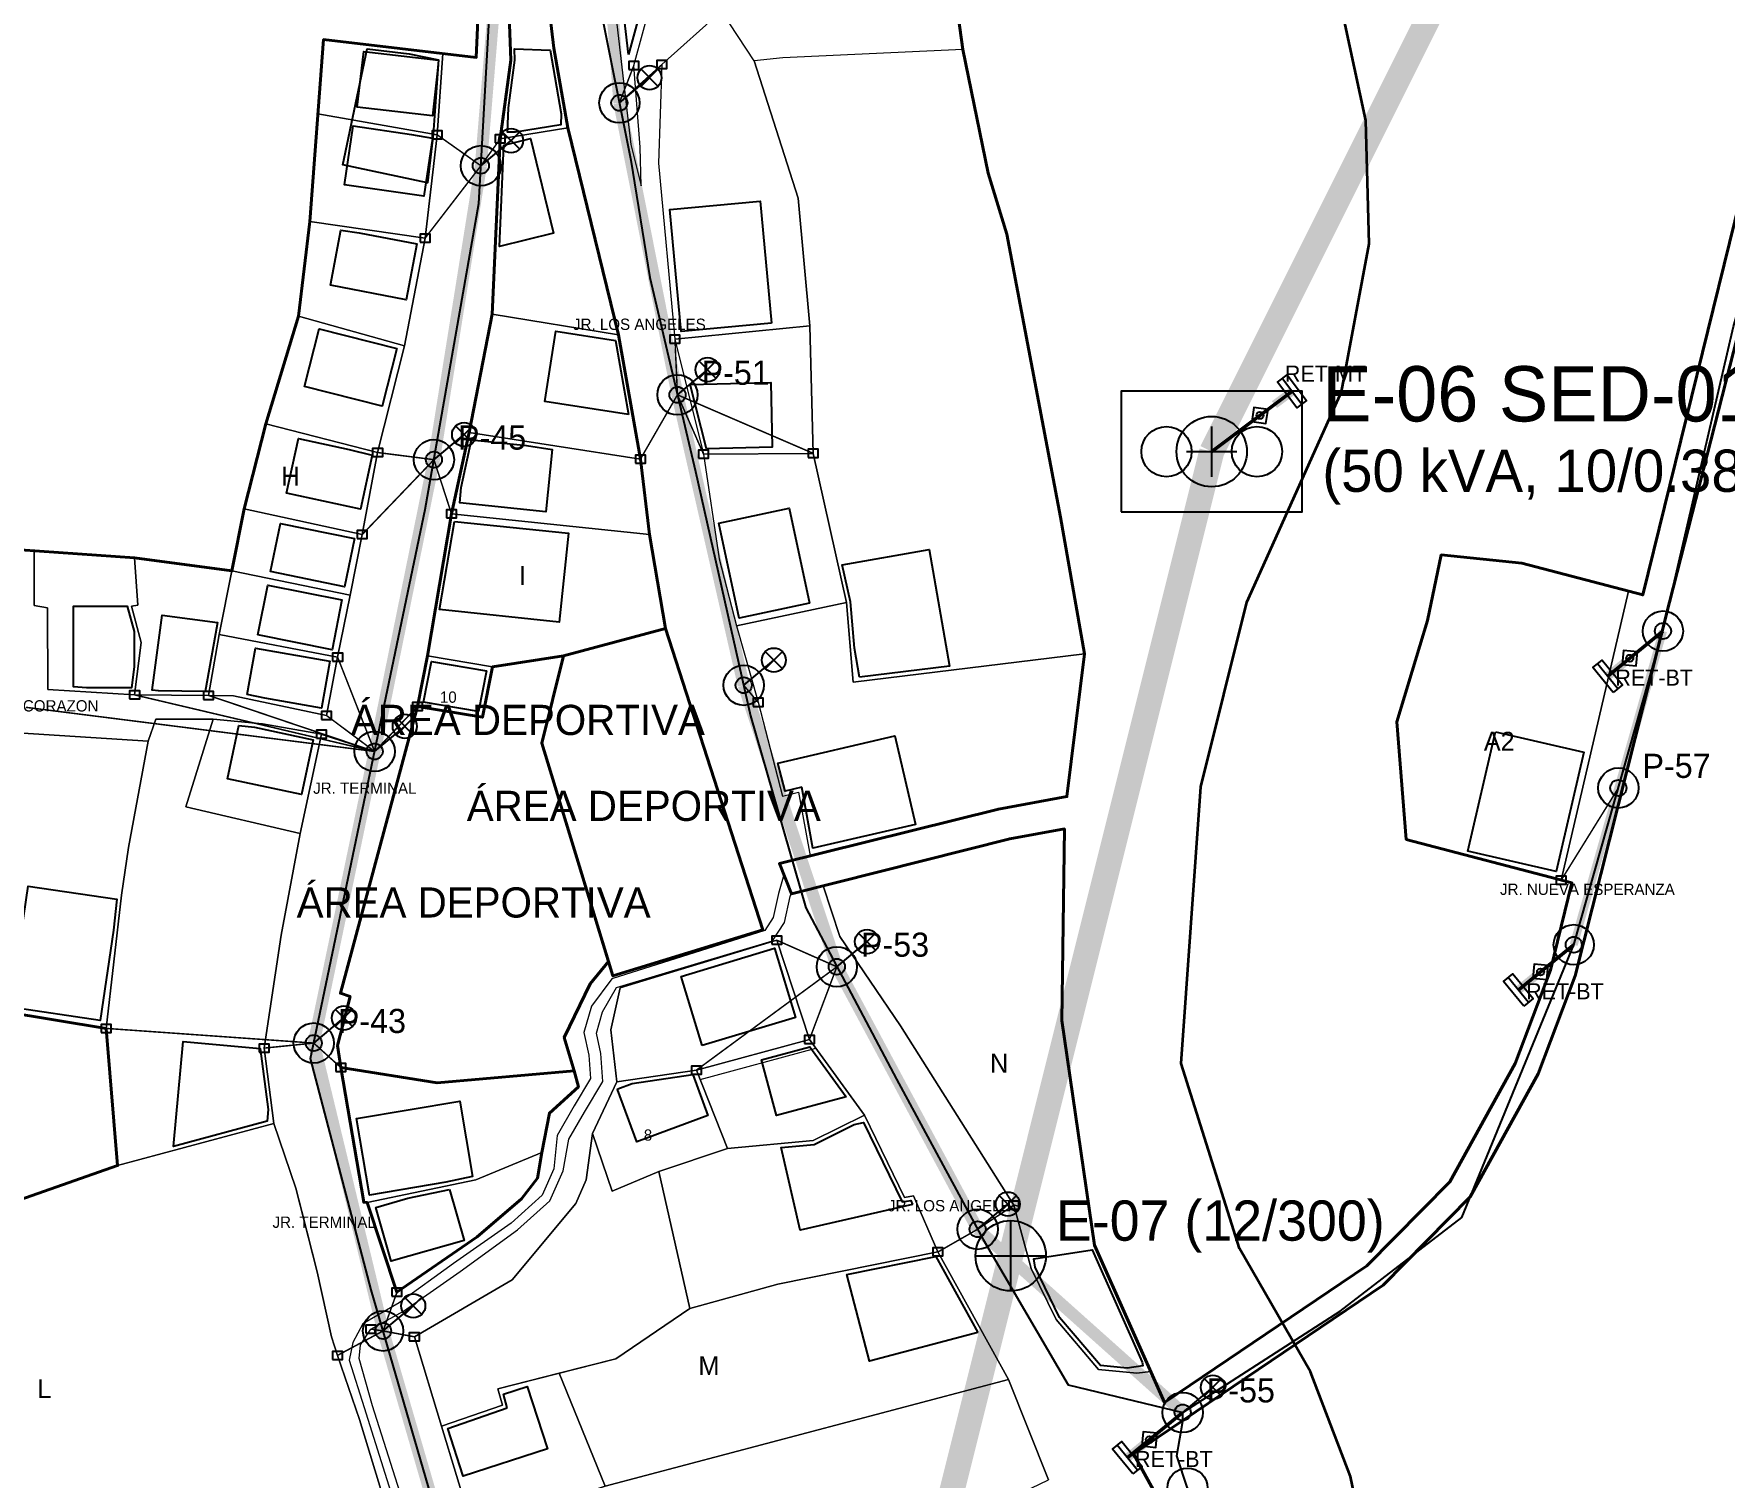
# Model space of a CAD drawing. Header units: metres. Extents: x 425183 to 427629, y 8434421 to 8436790.
# Drawn here: x 425372.8 to 425541.1, y 8436147.9 to 8436291.6 of the extents above; entities that cross this region are included whole.
import ezdxf
from ezdxf.enums import TextEntityAlignment as Align

# ---------------------------------------------------------------- set-up
doc = ezdxf.new("R2010")
doc.units = ezdxf.units.M
for name, color, linetype in [('01_RED_MT_10KV_CONDUCTOR', 1, 'Continuous'), ('02_POSTES_MT_10KV', 1, 'Continuous'), ('03_SUBESTACIONES_SED', 2, 'Continuous'), ('04_RETENIDAS_MT_BT', 6, 'Continuous'), ('05_RED_BT_TRONCAL_CAAI', 3, 'Continuous'), ('06_RED_BT_DERIVACION_CAAI', 4, 'Continuous'), ('07_POSTES_BT_CAC', 5, 'Continuous'), ('08_ALUMBRADO_PUBLICO_LED', 30, 'Continuous'), ('08_TOPONIMIA_ROTULOS', 7, 'Continuous'), ('11_ACOMETIDAS_DOMICILIARIAS', 4, 'Continuous'), ('12_CAJAS_PORTAMEDIDOR_LT', 2, 'Continuous')]:
    doc.layers.add(name, color=color, linetype=linetype)
for name, color, linetype, lineweight in [('01_RIOS_Y_CUENCAS', 140, 'Continuous', 35), ('02_CALLES_Y_VIAS', 7, 'Continuous', 25), ('03_MANZANAS_ROTULOS', 6, 'Continuous', 35), ('04_LOTES_PREDIALES', 7, 'Continuous', 15), ('06_HUELLAS_CASAS_COMPLEMENTO', 4, 'Continuous', 25), ('07_EQUIPAMIENTOS', 3, 'Continuous', 40)]:
    doc.layers.add(name, color=color, linetype=linetype, lineweight=lineweight)

msp = doc.modelspace()

# ---------------------------------------------------------------- linework, layer by layer
at = {"layer": '01_RED_MT_10KV_CONDUCTOR', "color": 1, "const_width": 2.5}
for points in [[(425530, 8436330), (425490, 8436250)], [(425490, 8436250), (425470, 8436170)], [(425470, 8436170), (425450, 8436090)]]:
    msp.add_lwpolyline(points, dxfattribs=at)
at = {"layer": '01_RIOS_Y_CUENCAS'}
msp.add_lwpolyline([(425511.75, 8436044.49), (425514.05, 8436060.28), (425515.47, 8436076.3), (425513.75, 8436092.78), (425511.29, 8436110.41), (425509.64, 8436122.9), (425507.81, 8436128.73), (425503.82, 8436148.04), (425499.83, 8436158.47), (425492.78, 8436170.73), (425486.96, 8436189.13), (425488.91, 8436216.64), (425493.51, 8436235.04), (425502.9, 8436255.96), (425505.66, 8436270.68), (425505.35, 8436282.94), (425500.45, 8436305.63)], dxfattribs=at)
at = {"layer": '02_CALLES_Y_VIAS'}
for points in [[(425399.73, 8435630.05), (425401.33, 8435656.51), (425402.72, 8435692.72), (425402.98, 8435729.48), (425414.81, 8435774.44), (425417.41, 8435778.16), (425412.3, 8435800.24), (425410.55, 8435823.35), (425409.37, 8435843.21), (425414.32, 8435877.57), (425418.49, 8435919.54), (425424.89, 8435966.9), (425429.46, 8436001.07), (425432.73, 8436031.34), (425433.95, 8436063.65), (425434.45, 8436081.85), (425418.07, 8436126.36), (425406.36, 8436166.61), (425400.32, 8436189.61), (425411.74, 8436244.23), (425417.07, 8436274.69), (425418.67, 8436303.1)], [(425429.16, 8436294.22), (425432.19, 8436279.01), (425434.09, 8436267.32), (425438.63, 8436248.02), (425444.12, 8436223.72), (425449.6, 8436204.61), (425458.62, 8436187.56), (425467.26, 8436171.62), (425475.71, 8436157.16), (425487.11, 8436154.41), (425502.78, 8436164.48), (425514.89, 8436173.8), (425526.02, 8436200.94), (425534.9, 8436232.15), (425541.91, 8436262.44), (425552.27, 8436298.67)], [(425496.86, 8436028.07), (425499.78, 8436048.31), (425501.62, 8436056.59), (425505.29, 8436072.22), (425505.29, 8436081.42), (425504.99, 8436091.84), (425499.62, 8436111.31), (425498.55, 8436117.9), (425494.87, 8436130.78), (425493.03, 8436136.91), (425490.58, 8436143.2), (425487.59, 8436146.88), (425486.52, 8436150.09), (425487.13, 8436153.54), (425487.11, 8436154.41)]]:
    msp.add_lwpolyline(points, dxfattribs=at)
at = {"layer": '02_POSTES_MT_10KV', "color": 1}
for p, q in [((425470, 8436166.5), (425470, 8436173.5)), ((425466.5, 8436170), (425473.5, 8436170))]:
    msp.add_line(p, q, dxfattribs=at)
msp.add_circle((425470, 8436170), 3.5, dxfattribs=at)
at = {"layer": '03_SUBESTACIONES_SED', "color": 2}
for p, q in [((425490, 8436247.5), (425490, 8436252.5)), ((425487.5, 8436250), (425492.5, 8436250))]:
    msp.add_line(p, q, dxfattribs=at)
msp.add_lwpolyline([(425481, 8436244), (425499, 8436244), (425499, 8436256), (425481, 8436256), (425481, 8436244)], dxfattribs=at)
for centre, radius in [((425485.5, 8436250), 2.5), ((425490, 8436250), 3.5), ((425494.5, 8436250), 2.5)]:
    msp.add_circle(centre, radius, dxfattribs=at)
at = {"layer": '04_LOTES_PREDIALES'}
for points in [[(425422.85, 8436304.43), (425422.88, 8436306.43), (425423.99, 8436313.75), (425425.01, 8436323.4), (425422.72, 8436316.68), (425420.36, 8436309.03), (425419.87, 8436299.65), (425420.25, 8436288.95), (425419.21, 8436281.12), (425425.92, 8436282.2), (425424.53, 8436290.13), (425422.85, 8436304.43)], [(425435.37, 8436298.98), (425428.36, 8436313.64), (425432.2, 8436280.56), (425433.22, 8436276.43), (425433.12, 8436280.28), (425432.5, 8436288.41), (425435.37, 8436298.98)], [(425448.86, 8436275.23), (425444.48, 8436288.89), (425441.22, 8436293.81), (425435.29, 8436288.5), (425434.95, 8436278.71), (425436.59, 8436261.19), (425450.02, 8436262.53), (425448.86, 8436275.23)], [(425401.63, 8436290.99), (425413.49, 8436289.6), (425412.93, 8436281.52), (425411.73, 8436271.24), (425409.67, 8436260.53), (425407.01, 8436249.91), (425405.47, 8436241.75), (425404.27, 8436235.72), (425403.03, 8436229.54), (425401.92, 8436223.75), (425392.68, 8436225.72), (425390.18, 8436225.75), (425382.83, 8436225.8), (425374.19, 8436226.35), (425374.15, 8436234.45), (425372.82, 8436234.69), (425372.82, 8436240.14), (425382.8, 8436239.45), (425392.51, 8436238.13), (425393.74, 8436244.31), (425395.87, 8436252.75), (425399.12, 8436263.46), (425400.25, 8436272.9), (425401.06, 8436283.62), (425401.63, 8436290.99)], [(425413.49, 8436289.6), (425401.63, 8436290.99), (425401.06, 8436283.62), (425412.93, 8436281.52), (425413.49, 8436289.6)], [(425469.6, 8436271.63), (425467.77, 8436277.71), (425465.25, 8436290.01), (425447.32, 8436289.17), (425444.48, 8436288.89), (425448.86, 8436275.23), (425450.02, 8436262.53), (425450.34, 8436249.83), (425453.66, 8436235), (425454.32, 8436227.08), (425477.35, 8436229.88), (425474.94, 8436243.49), (425469.6, 8436271.63)], [(425412.93, 8436281.52), (425401.06, 8436283.62), (425400.25, 8436272.9), (425411.73, 8436271.24), (425412.93, 8436281.52)], [(425425.92, 8436282.2), (425419.21, 8436281.12), (425418.41, 8436263.69), (425430.99, 8436261.62), (425425.92, 8436282.2)], [(425411.73, 8436271.24), (425400.25, 8436272.9), (425399.12, 8436263.46), (425409.67, 8436260.53), (425411.73, 8436271.24)], [(425409.67, 8436260.53), (425399.12, 8436263.46), (425395.87, 8436252.75), (425407.01, 8436249.91), (425409.67, 8436260.53)], [(425430.99, 8436261.62), (425418.41, 8436263.69), (425416.1, 8436251.91), (425433.15, 8436249.25), (425430.99, 8436261.62)], [(425450.02, 8436262.53), (425436.59, 8436261.19), (425439.44, 8436249.74), (425450.34, 8436249.83), (425450.02, 8436262.53)], [(425407.01, 8436249.91), (425395.87, 8436252.75), (425393.74, 8436244.31), (425405.47, 8436241.75), (425407.01, 8436249.91)], [(425433.15, 8436249.25), (425416.1, 8436251.91), (425414.36, 8436243.8), (425434.05, 8436241.76), (425433.15, 8436249.25)], [(425450.34, 8436249.83), (425439.44, 8436249.74), (425441, 8436239.35), (425442.71, 8436232.67), (425453.66, 8436235), (425450.34, 8436249.83)], [(425392.51, 8436238.13), (425404.27, 8436235.72), (425405.47, 8436241.75), (425393.74, 8436244.31), (425392.51, 8436238.13)], [(425434.05, 8436241.76), (425414.36, 8436243.8), (425411.98, 8436229.7), (425418.43, 8436228.58), (425425.5, 8436229.67), (425435.64, 8436232.39), (425434.05, 8436241.76)], [(425382.52, 8436234.64), (425383.16, 8436234.71), (425382.8, 8436239.45), (425372.82, 8436240.14), (425372.82, 8436234.69), (425374.15, 8436234.45), (425374.19, 8436226.35), (425382.83, 8436225.8), (425383.47, 8436231.01), (425382.52, 8436234.64)], [(425382.8, 8436239.45), (425383.16, 8436234.71), (425382.52, 8436234.64), (425383.47, 8436231.01), (425382.83, 8436225.8), (425390.18, 8436225.75), (425391.25, 8436231.81), (425392.51, 8436238.13), (425382.8, 8436239.45)], [(425531.46, 8436236.11), (425520.87, 8436238.89), (425512.84, 8436239.73), (425511.47, 8436233.21), (425508.42, 8436223.11), (425509.35, 8436211.42), (425524.78, 8436207.38), (425531.46, 8436236.11)], [(425512.84, 8436239.73), (425520.87, 8436238.89), (425531.46, 8436236.11), (425524.78, 8436207.38), (425509.35, 8436211.42), (425508.42, 8436223.11), (425511.47, 8436233.21), (425512.84, 8436239.73)], [(425404.27, 8436235.72), (425392.51, 8436238.13), (425391.25, 8436231.81), (425403.03, 8436229.54), (425404.27, 8436235.72)], [(425477.35, 8436229.88), (425454.32, 8436227.08), (425453.66, 8436235), (425442.71, 8436232.67), (425444.86, 8436225.06), (425447.28, 8436215.72), (425448.88, 8436216.12), (425450.05, 8436209.78), (425468.78, 8436214.44), (425475.59, 8436215.69), (425477.35, 8436229.88)], [(425403.03, 8436229.54), (425391.25, 8436231.81), (425390.18, 8436225.75), (425392.68, 8436225.72), (425401.92, 8436223.75), (425403.03, 8436229.54)], [(425418.43, 8436228.58), (425411.98, 8436229.7), (425410.97, 8436224.65), (425417.43, 8436223.58), (425418.43, 8436228.58)], [(425384.17, 8436221.2), (425371.2, 8436222.04), (425367.63, 8436211.11), (425364.34, 8436206.89), (425364.64, 8436198.9), (425364.55, 8436195.15), (425379.99, 8436192.62), (425381.52, 8436205.88), (425382.23, 8436210.63), (425384.17, 8436221.2)], [(425399.31, 8436212), (425387.92, 8436214.66), (425390.63, 8436223.4), (425384.93, 8436223.37), (425384.17, 8436221.2), (425382.23, 8436210.63), (425381.52, 8436205.88), (425379.99, 8436192.62), (425381.13, 8436178.97), (425396.68, 8436183.16), (425395.73, 8436190.66), (425397.41, 8436201.88), (425399.31, 8436212)], [(425401.42, 8436221.88), (425395.55, 8436222.91), (425390.63, 8436223.4), (425387.92, 8436214.66), (425399.31, 8436212), (425401.42, 8436221.88)], [(425475.35, 8436212.46), (425469.9, 8436211.48), (425451.33, 8436206.8), (425452.99, 8436201.76), (425459.02, 8436192.87), (425470.32, 8436175.04), (425472.05, 8436168.73), (425474.53, 8436163.65), (425478.73, 8436158.69), (425482.56, 8436158.32), (425483.94, 8436158.48), (425478.35, 8436171.04), (425475.09, 8436193.39), (425475.35, 8436212.46)], [(425475.35, 8436212.46), (425475.09, 8436193.39), (425475.09, 8436193.39), (425478.35, 8436171.04), (425478.35, 8436171.04), (425483.94, 8436158.48), (425483.94, 8436158.48), (425482.56, 8436158.32), (425478.73, 8436158.69), (425474.53, 8436163.65), (425472.05, 8436168.73), (425470.32, 8436175.04), (425459.02, 8436192.87), (425452.99, 8436201.76), (425451.33, 8436206.8), (425469.9, 8436211.48), (425475.35, 8436212.46)], [(425446.73, 8436201.39), (425431.13, 8436196.67), (425430.21, 8436192.47), (425430.81, 8436187.31), (425438.73, 8436188.47), (425449.97, 8436191.51), (425446.73, 8436201.39)], [(425449.97, 8436191.51), (425438.73, 8436188.47), (425441.83, 8436180.67), (425450.34, 8436181.47), (425455.45, 8436184), (425449.97, 8436191.51)], [(425449.97, 8436191.51), (425438.73, 8436188.47), (425439.1, 8436187.54), (425450.6, 8436190.65), (425449.97, 8436191.51)], [(425416.78, 8436177.54), (425423.34, 8436180.28), (425424.1, 8436184.2), (425426.99, 8436186.82), (425426.57, 8436188.41), (425412.92, 8436187.2), (425403.34, 8436188.73), (425405.62, 8436175.32), (425405.97, 8436175.29), (425416.78, 8436177.54)], [(425430.35, 8436176.43), (425434.99, 8436178.4), (425441.83, 8436180.67), (425438.73, 8436188.47), (425430.81, 8436187.31), (425428.38, 8436182.15), (425430.35, 8436176.43)], [(425460.31, 8436175.96), (425459.42, 8436175.81), (425455.45, 8436184), (425450.34, 8436181.47), (425441.83, 8436180.67), (425434.99, 8436178.4), (425438.06, 8436164.74), (425446.83, 8436167.16), (425462.76, 8436170.38), (425460.31, 8436175.96)], [(425396.68, 8436183.16), (425381.13, 8436178.97), (425322.49, 8436158.4), (425323.08, 8436147.06), (425325.04, 8436128.61), (425329.55, 8436111.55), (425331.6, 8436106.83), (425361.32, 8436118.7), (425385.4, 8436122.61), (425400.09, 8436128.42), (425397.38, 8436136.53), (425409.21, 8436140.55), (425405.19, 8436153.7), (425403.02, 8436160.09), (425402.42, 8436161.95), (425401, 8436168.4), (425398.86, 8436176.72), (425396.68, 8436183.16)], [(425434.99, 8436178.4), (425430.35, 8436176.43), (425428.38, 8436182.15), (425427.74, 8436177.55), (425426.73, 8436175.2), (425420.38, 8436167.61), (425410.66, 8436161.94), (425413.37, 8436153.04), (425419.42, 8436155.13), (425418.97, 8436156.77), (425430.7, 8436159.74), (425438.06, 8436164.74), (425434.99, 8436178.4)], [(425422.9, 8436177.71), (425423.34, 8436180.28), (425416.78, 8436177.54), (425405.97, 8436175.29), (425408.93, 8436166.37), (425416.91, 8436171.88), (425421.31, 8436175.65), (425422.9, 8436177.71)], [(425462.76, 8436170.38), (425446.83, 8436167.16), (425438.06, 8436164.74), (425430.7, 8436159.74), (425425.08, 8436158.32), (425429.66, 8436147.07), (425469.78, 8436157.69), (425462.76, 8436170.38)], [(425416.36, 8436143.24), (425420.96, 8436144.76), (425422.05, 8436144.6), (425429.66, 8436147.07), (425425.08, 8436158.32), (425418.97, 8436156.77), (425419.42, 8436155.13), (425413.37, 8436153.04), (425416.36, 8436143.24)], [(425419.37, 8436131.73), (425434.75, 8436135.98), (425445.63, 8436140.27), (425450.62, 8436139.93), (425457.62, 8436139.95), (425473.75, 8436147.7), (425469.78, 8436157.69), (425429.66, 8436147.07), (425422.05, 8436144.6), (425421.53, 8436143.93), (425416.64, 8436142.33), (425419.37, 8436131.73)]]:
    msp.add_lwpolyline(points, close=True, dxfattribs=at)
for points in [[(425371.2, 8436222.04), (425384.17, 8436221.2), (425384.93, 8436223.37), (425390.63, 8436223.4), (425395.55, 8436222.91), (425401.42, 8436221.88), (425399.31, 8436212), (425397.41, 8436201.88), (425395.73, 8436190.66), (425396.68, 8436183.16), (425398.86, 8436176.72), (425399.46, 8436174.4), (425401, 8436168.4), (425402.42, 8436161.95), (425403.02, 8436160.09), (425405.19, 8436153.7), (425409.21, 8436140.55), (425411.85, 8436132.68), (425407.11, 8436131.08), (425407.19, 8436130.85), (425400.09, 8436128.42), (425385.4, 8436122.61), (425361.32, 8436118.7)], [(425413.57, 8436132.85), (425406.48, 8436155.06), (425405.16, 8436159.77), (425405.3, 8436161.13), (425406.33, 8436162.71), (425409.59, 8436164.5), (425409.59, 8436164.5), (425415.22, 8436168.43), (425420.92, 8436172.58), (425424.15, 8436175.46), (425425.47, 8436178.45), (425426.04, 8436181.59), (425427.59, 8436184.3), (425429.42, 8436187.33), (425429.2, 8436190.13), (425428.77, 8436192.16), (425429.38, 8436194.27), (425430.78, 8436196.68), (425446.29, 8436201.34), (425447.49, 8436203.16), (425448.07, 8436205.75), (425448.16, 8436206.06), (425447.42, 8436207.89), (425446.9, 8436206.04), (425446.37, 8436203.64), (425445.52, 8436202.35), (425430.3, 8436197.54), (425428.29, 8436194.83), (425427.54, 8436192.21), (425428.01, 8436189.96), (425428.19, 8436187.62), (425426.55, 8436184.91), (425424.87, 8436181.96), (425424.54, 8436178.64), (425423.37, 8436176.02), (425420.28, 8436173.26), (425414.57, 8436169.22), (425409.14, 8436165.33), (425405.53, 8436163.23), (425404.55, 8436161.36), (425404.18, 8436159.63), (425405.67, 8436154.9), (425412.23, 8436134.06)], [(425416.36, 8436143.24), (425413.37, 8436153.04), (425410.66, 8436161.94), (425420.38, 8436167.61), (425426.73, 8436175.2), (425427.74, 8436177.55), (425428.38, 8436182.15), (425430.81, 8436187.31), (425430.21, 8436192.47), (425431.13, 8436196.67), (425446.73, 8436201.39), (425446.73, 8436201.39), (425449.97, 8436191.51), (425455.45, 8436184), (425459.42, 8436175.81), (425460.31, 8436175.96), (425462.76, 8436170.38), (425469.78, 8436157.69), (425473.75, 8436147.7)], [(425322.49, 8436158.4), (425381.13, 8436178.97), (425379.99, 8436192.62), (425364.55, 8436195.15)]]:
    msp.add_lwpolyline(points, dxfattribs=at)
at = {"layer": '04_RETENIDAS_MT_BT', "color": 7}
for p, q in [((425497.04, 8436257.28), (425498.96, 8436254.72)), ((425530.41, 8436226.41), (425528.39, 8436228.89)), ((425521.53, 8436195.2), (425519.51, 8436197.68)), ((425482.62, 8436148.67), (425480.6, 8436151.15))]:
    msp.add_line(p, q, dxfattribs=at)
at = {"layer": '04_RETENIDAS_MT_BT', "color": 6}
for points in [[(425497.52, 8436257.64), (425499.44, 8436255.08), (425498.48, 8436254.36), (425496.56, 8436256.92), (425497.52, 8436257.64)], [(425529.95, 8436226.03), (425527.92, 8436228.51), (425528.85, 8436229.27), (425530.88, 8436226.79), (425529.95, 8436226.03)], [(425521.07, 8436194.82), (425519.04, 8436197.3), (425519.97, 8436198.06), (425522, 8436195.58), (425521.07, 8436194.82)], [(425482.16, 8436148.29), (425480.13, 8436150.77), (425481.06, 8436151.53), (425483.09, 8436149.05), (425482.16, 8436148.29)]]:
    msp.add_lwpolyline(points, dxfattribs=at)
at = {"layer": '04_RETENIDAS_MT_BT', "color": 6, "const_width": 0.35}
for points in [[(425490, 8436250), (425498, 8436256)], [(425534.9, 8436232.15), (425529.4, 8436227.65)], [(425526.02, 8436200.94), (425520.52, 8436196.44)], [(425487.11, 8436154.41), (425481.61, 8436149.91)]]:
    msp.add_lwpolyline(points, dxfattribs=at)
at = {"layer": '04_RETENIDAS_MT_BT', "color": 2, "const_width": 0.85}
for points in [[(425496.24, 8436254.68), (425498, 8436256)], [(425531.1, 8436229.04), (425529.4, 8436227.65)], [(425522.22, 8436197.83), (425520.52, 8436196.44)], [(425483.31, 8436151.3), (425481.61, 8436149.91)]]:
    msp.add_lwpolyline(points, dxfattribs=at)
at = {"layer": '04_RETENIDAS_MT_BT', "color": 2}
for points in [[(425495.6, 8436254.2), (425494.2, 8436254.4), (425494, 8436253), (425495.4, 8436252.8), (425495.6, 8436254.2)], [(425530.83, 8436228.82), (425532.23, 8436228.68), (425532.37, 8436230.08), (425530.97, 8436230.22), (425530.83, 8436228.82)], [(425521.95, 8436197.61), (425523.35, 8436197.47), (425523.49, 8436198.87), (425522.09, 8436199.01), (425521.95, 8436197.61)], [(425483.04, 8436151.08), (425484.44, 8436150.94), (425484.58, 8436152.34), (425483.18, 8436152.48), (425483.04, 8436151.08)]]:
    msp.add_lwpolyline(points, dxfattribs=at)
for centre in [(425494.8, 8436253.6), (425531.6, 8436229.45), (425522.72, 8436198.24), (425483.81, 8436151.71)]:
    msp.add_circle(centre, 0.35, dxfattribs=at)
at = {"layer": '05_RED_BT_TRONCAL_CAAI', "color": 3, "const_width": 1.2}
for points in [[(425428.85, 8436314), (425431.06, 8436284.7)], [(425417.28, 8436278.44), (425419.71, 8436307.92)], [(425431.06, 8436284.7), (425436.84, 8436255.65)], [(425412.61, 8436249.2), (425417.28, 8436278.44)], [(425436.84, 8436255.65), (425443.43, 8436226.76)], [(425406.71, 8436220.17), (425412.61, 8436249.2)], [(425443.43, 8436226.76), (425452.7, 8436198.75)], [(425400.65, 8436191.16), (425406.71, 8436220.17)], [(425452.7, 8436198.75), (425466.71, 8436172.64)], [(425407.55, 8436162.52), (425400.65, 8436191.16)], [(425466.71, 8436172.64), (425487.11, 8436154.41)], [(425415.83, 8436134.07), (425407.55, 8436162.52)]]:
    msp.add_lwpolyline(points, dxfattribs=at)
at = {"layer": '06_HUELLAS_CASAS_COMPLEMENTO'}
for points in [[(425431.97, 8436289.5), (425429.71, 8436308.96), (425434.52, 8436298.9), (425431.97, 8436289.5)], [(425410.14, 8436289.59), (425413.05, 8436288.97), (425412.53, 8436281.55), (425411.97, 8436276.75), (425403.53, 8436278.53), (425405.96, 8436290.08), (425410.14, 8436289.59)], [(425412.97, 8436287.87), (425412.45, 8436283.4), (425404.97, 8436284.28), (425405.62, 8436289.82), (425413.05, 8436288.94), (425412.97, 8436287.87)], [(425425.27, 8436283.6), (425425.23, 8436282.5), (425420.71, 8436281.77), (425419.93, 8436281.79), (425420.02, 8436284.19), (425420.65, 8436288.93), (425420.61, 8436290.06), (425424.16, 8436289.94), (425425.27, 8436283.6)], [(425412.46, 8436281.19), (425411.62, 8436275.4), (425403.71, 8436276.54), (425404.56, 8436282.4), (425410.39, 8436281.56), (425412.46, 8436281.19)], [(425419.58, 8436280.49), (425422.21, 8436281.14), (425424.52, 8436271.75), (425419.12, 8436270.42), (425419.58, 8436280.49)], [(425446.21, 8436262.79), (425437.22, 8436261.95), (425436.09, 8436274.08), (425445.07, 8436274.92), (425446.21, 8436262.79)], [(425405.16, 8436271.78), (425410.91, 8436270.68), (425409.84, 8436265.1), (425402.31, 8436266.55), (425403.36, 8436272.04), (425405.16, 8436271.78)], [(425408.92, 8436260.25), (425407.46, 8436254.52), (425399.72, 8436256.48), (425401.18, 8436262.22), (425408.92, 8436260.25)], [(425431.97, 8436253.68), (425423.63, 8436254.98), (425424.73, 8436261.99), (425430.68, 8436261.07), (425431.97, 8436253.68)], [(425438.12, 8436256.68), (425446.12, 8436256.88), (425446.28, 8436250.43), (425439.72, 8436250.27), (425438.12, 8436256.68)], [(425406.47, 8436249.64), (425405.3, 8436244.27), (425397.94, 8436245.87), (425399.13, 8436251.32), (425404.16, 8436250.22), (425406.47, 8436249.64)], [(425416.35, 8436251.18), (425421.81, 8436250.62), (425424.38, 8436250.22), (425423.73, 8436244.01), (425415.17, 8436244.9), (425415.33, 8436246.44), (425416.35, 8436251.18)], [(425449.98, 8436234.93), (425442.98, 8436233.44), (425440.96, 8436242.89), (425447.96, 8436244.38), (425449.98, 8436234.93)], [(425404.7, 8436241.35), (425403.72, 8436236.55), (425396.34, 8436238.06), (425397.33, 8436242.86), (425404.7, 8436241.35)], [(425414.64, 8436243.06), (425426, 8436241.89), (425425.08, 8436233.05), (425413.16, 8436234.29), (425414.64, 8436243.06)], [(425454.95, 8436227.56), (425454.44, 8436230.45), (425454.06, 8436235.06), (425453.24, 8436238.75), (425461.89, 8436240.26), (425463.92, 8436228.65), (425454.95, 8436227.56)], [(425395.08, 8436231.76), (425396.07, 8436236.71), (425403.45, 8436235.24), (425402.47, 8436230.28), (425395.08, 8436231.76)], [(425382.77, 8436232.1), (425382.77, 8436228.59), (425382.51, 8436226.5), (425378.03, 8436226.51), (425376.74, 8436226.59), (425376.75, 8436234.64), (425382.1, 8436234.63), (425382.77, 8436232.1)], [(425390.86, 8436231.88), (425389.84, 8436226.15), (425385.21, 8436226.19), (425384.57, 8436226.27), (425385.58, 8436233.74), (425391.08, 8436232.99), (425390.86, 8436231.88)], [(425394.02, 8436225.84), (425394.84, 8436230.46), (425402.25, 8436229.15), (425401.42, 8436224.47), (425395.78, 8436225.47), (425394.02, 8436225.84)], [(425417.84, 8436228.18), (425417.04, 8436224.15), (425411.56, 8436225.06), (425412.37, 8436229.12), (425417.84, 8436228.18)], [(425394.74, 8436222.59), (425400.59, 8436221.34), (425399.43, 8436215.89), (425392.06, 8436217.45), (425393.18, 8436222.74), (425394.74, 8436222.59)], [(425518.23, 8436222.13), (425527.02, 8436220.09), (425524.26, 8436208.22), (425515.47, 8436210.26), (425518.23, 8436222.13)], [(425518.23, 8436222.13), (425527.02, 8436220.09), (425524.26, 8436208.22), (425515.47, 8436210.26), (425518.23, 8436222.13)], [(425449.2, 8436216.61), (425447.57, 8436216.21), (425446.84, 8436219.02), (425458.47, 8436221.71), (425460.51, 8436212.91), (425450.32, 8436210.56), (425449.2, 8436216.61)], [(425380.71, 8436202.4), (425379.4, 8436193.41), (425370.47, 8436194.72), (425372.23, 8436206.78), (425381.07, 8436205.48), (425380.71, 8436202.4)], [(425439.3, 8436190.92), (425437.22, 8436197.79), (425446.49, 8436200.59), (425448.57, 8436193.72), (425439.3, 8436190.92)], [(425396.1, 8436184.54), (425396, 8436183.39), (425386.7, 8436180.88), (425387.66, 8436191.31), (425395.33, 8436190.61), (425396.1, 8436184.54)], [(425453.63, 8436185.82), (425446.69, 8436183.94), (425445.19, 8436189.5), (425450, 8436190.8), (425453.63, 8436185.82)], [(425430.92, 8436186.6), (425432.35, 8436187.13), (425438.37, 8436188.02), (425439.87, 8436183.96), (425432.8, 8436181.35), (425430.89, 8436186.53), (425430.92, 8436186.6)], [(425413.78, 8436177.32), (425406.21, 8436176.04), (425404.92, 8436183.64), (425415.18, 8436185.39), (425416.46, 8436177.88), (425413.78, 8436177.32)], [(425460.24, 8436175.11), (425449.05, 8436172.56), (425447.17, 8436180.77), (425450.45, 8436181.08), (425454.43, 8436183.05), (425455.36, 8436183.26), (425459.19, 8436175.36), (425460.07, 8436175.51), (425460.24, 8436175.11)], [(425414.16, 8436176.58), (425415.61, 8436171.53), (425408.37, 8436169.45), (425406.83, 8436174.81), (425410.02, 8436175.72), (425414.16, 8436176.58)], [(425466.73, 8436162.37), (425455.96, 8436159.52), (425453.68, 8436168.14), (425462.55, 8436169.93), (425466.73, 8436162.37)], [(425483.07, 8436159.43), (425483.13, 8436159.06), (425481.6, 8436158.82), (425478.93, 8436159.07), (425474.87, 8436163.87), (425472.44, 8436168.85), (425472.3, 8436169.68), (425478.11, 8436170.6), (425483.07, 8436159.43)], [(425483.07, 8436159.43), (425483.13, 8436159.06), (425481.6, 8436158.82), (425478.93, 8436159.07), (425474.87, 8436163.87), (425472.44, 8436168.85), (425472.3, 8436169.68), (425478.11, 8436170.6), (425483.07, 8436159.43)], [(425419.91, 8436154.88), (425419.54, 8436156.22), (425421.9, 8436156.99), (425423.91, 8436150.78), (425415.53, 8436148.07), (425413.99, 8436152.83), (425419.91, 8436154.88)]]:
    msp.add_lwpolyline(points, close=True, dxfattribs=at)
at = {"layer": '06_RED_BT_DERIVACION_CAAI', "color": 4, "const_width": 0.8}
for points in [[(425530.46, 8436216.54), (425534.9, 8436232.15)], [(425526.02, 8436200.94), (425530.46, 8436216.54)]]:
    msp.add_lwpolyline(points, dxfattribs=at)
at = {"layer": '07_EQUIPAMIENTOS'}
for points in [[(425417.61, 8436307.03), (425416.82, 8436289.21), (425401.63, 8436290.99), (425400.25, 8436272.9), (425399.12, 8436263.46), (425395.87, 8436252.75), (425393.74, 8436244.31), (425392.51, 8436238.13), (425382.8, 8436239.45), (425371.48, 8436240.23)], [(425550.15, 8436305.81), (425532.89, 8436235.74), (425520.87, 8436238.89), (425512.84, 8436239.73), (425511.47, 8436233.21), (425508.42, 8436223.11), (425509.35, 8436211.42), (425525.84, 8436207.1), (425523.7, 8436198.42), (425520.2, 8436189.14), (425513.68, 8436177.36), (425505.44, 8436169), (425485.31, 8436155.39), (425478.35, 8436171.04), (425475.09, 8436193.39), (425475.35, 8436212.46), (425469.9, 8436211.48), (425448.18, 8436206), (425446.98, 8436209.01), (425468.78, 8436214.44), (425475.59, 8436215.69), (425477.35, 8436229.88), (425474.94, 8436243.49), (425469.6, 8436271.63), (425467.77, 8436277.71), (425465.25, 8436290.01), (425464.76, 8436293.37)], [(425499, 8436043.84), (425503.76, 8436069.66), (425501.61, 8436091.84), (425495.85, 8436125.56), (425482.22, 8436150.29), (425507.05, 8436167.06), (425515.7, 8436175.85), (425522.48, 8436188.09), (425526.16, 8436197.86), (425535.55, 8436235.04), (425553.52, 8436305.37)], [(425422.85, 8436304.43), (425424.53, 8436290.13), (425425.92, 8436282.2), (425430.99, 8436261.62), (425433.15, 8436249.25), (425434.05, 8436241.76), (425435.64, 8436232.39), (425445.32, 8436202.42), (425430.41, 8436197.84), (425429.97, 8436199.27), (425428.17, 8436197.07), (425425.57, 8436191.71), (425426.57, 8436188.41), (425426.99, 8436186.82), (425424.1, 8436184.2), (425423.34, 8436180.28), (425422.9, 8436177.71), (425421.31, 8436175.65), (425416.91, 8436171.88), (425408.93, 8436166.37), (425405.97, 8436175.29), (425405.62, 8436175.32), (425403.34, 8436188.73), (425403.03, 8436190.91), (425404.26, 8436195.81), (425403.31, 8436196.11), (425410.97, 8436224.65), (425411.98, 8436229.7), (425414.36, 8436243.8), (425416.1, 8436251.91), (425418.41, 8436263.69), (425419.21, 8436281.12), (425420.25, 8436288.95), (425419.87, 8436299.65)], [(425364.55, 8436195.15), (425379.99, 8436192.62), (425381.13, 8436178.97), (425322.49, 8436158.4)]]:
    msp.add_lwpolyline(points, dxfattribs=at)
for points in [[(425435.64, 8436232.39), (425425.5, 8436229.67), (425423.34, 8436220.98), (425430.41, 8436197.84), (425445.32, 8436202.42), (425435.64, 8436232.39)], [(425423.34, 8436220.98), (425425.5, 8436229.67), (425418.43, 8436228.58), (425417.43, 8436223.58), (425410.97, 8436224.65), (425403.31, 8436196.11), (425404.26, 8436195.81), (425403.03, 8436190.91), (425403.34, 8436188.73), (425412.92, 8436187.2), (425426.57, 8436188.41), (425425.57, 8436191.71), (425428.17, 8436197.07), (425429.97, 8436199.27), (425423.34, 8436220.98)]]:
    msp.add_lwpolyline(points, close=True, dxfattribs=at)
at = {"layer": '07_POSTES_BT_CAC', "color": 5}
for centre, radius in [((425431.06, 8436284.7), 2), ((425431.06, 8436284.7), 0.8), ((425417.28, 8436278.44), 2), ((425417.28, 8436278.44), 0.8), ((425436.84, 8436255.65), 2), ((425436.84, 8436255.65), 0.8), ((425412.61, 8436249.2), 2), ((425412.61, 8436249.2), 0.8), ((425534.9, 8436232.15), 2), ((425534.9, 8436232.15), 0.8), ((425443.43, 8436226.76), 2), ((425443.43, 8436226.76), 0.8), ((425406.71, 8436220.17), 2), ((425406.71, 8436220.17), 0.8), ((425530.46, 8436216.54), 2), ((425530.46, 8436216.54), 0.8), ((425526.02, 8436200.94), 2), ((425452.7, 8436198.75), 2), ((425526.02, 8436200.94), 0.8), ((425452.7, 8436198.75), 0.8), ((425400.65, 8436191.16), 2), ((425400.65, 8436191.16), 0.8), ((425466.71, 8436172.64), 2), ((425466.71, 8436172.64), 0.8), ((425407.55, 8436162.52), 2), ((425407.55, 8436162.52), 0.8), ((425487.11, 8436154.41), 2), ((425487.11, 8436154.41), 0.8), ((425487.59, 8436146.88), 2)]:
    msp.add_circle(centre, radius, dxfattribs=at)
at = {"layer": '08_ALUMBRADO_PUBLICO_LED', "color": 30}
for p, q in [((425433.26, 8436286.4), (425434.86, 8436288)), ((425433.26, 8436288), (425434.86, 8436286.4)), ((425431.06, 8436284.7), (425434.06, 8436287.2)), ((425417.28, 8436278.44), (425420.28, 8436280.94)), ((425419.48, 8436280.14), (425421.08, 8436281.74)), ((425419.48, 8436281.74), (425421.08, 8436280.14)), ((425436.84, 8436255.65), (425439.84, 8436258.15)), ((425439.04, 8436257.35), (425440.64, 8436258.95)), ((425439.04, 8436258.95), (425440.64, 8436257.35)), ((425414.81, 8436250.9), (425416.41, 8436252.5)), ((425414.81, 8436252.5), (425416.41, 8436250.9)), ((425412.61, 8436249.2), (425415.61, 8436251.7)), ((425443.43, 8436226.76), (425446.43, 8436229.26)), ((425445.63, 8436228.46), (425447.23, 8436230.06)), ((425445.63, 8436230.06), (425447.23, 8436228.46)), ((425406.71, 8436220.17), (425409.71, 8436222.67)), ((425408.91, 8436221.87), (425410.51, 8436223.47)), ((425408.91, 8436223.47), (425410.51, 8436221.87)), ((425454.9, 8436200.45), (425456.5, 8436202.05)), ((425454.9, 8436202.05), (425456.5, 8436200.45)), ((425452.7, 8436198.75), (425455.7, 8436201.25)), ((425400.65, 8436191.16), (425403.65, 8436193.66)), ((425402.85, 8436192.86), (425404.45, 8436194.46)), ((425402.85, 8436194.46), (425404.45, 8436192.86)), ((425466.71, 8436172.64), (425469.71, 8436175.14)), ((425468.91, 8436174.34), (425470.51, 8436175.94)), ((425468.91, 8436175.94), (425470.51, 8436174.34)), ((425407.55, 8436162.52), (425410.55, 8436165.02)), ((425409.75, 8436164.22), (425411.35, 8436165.82)), ((425409.75, 8436165.82), (425411.35, 8436164.22)), ((425487.11, 8436154.41), (425490.11, 8436156.91)), ((425489.31, 8436156.11), (425490.91, 8436157.71)), ((425489.31, 8436157.71), (425490.91, 8436156.11))]:
    msp.add_line(p, q, dxfattribs=at)
for centre in [(425434.06, 8436287.2), (425420.28, 8436280.94), (425439.84, 8436258.15), (425415.61, 8436251.7), (425446.43, 8436229.26), (425409.71, 8436222.67), (425455.7, 8436201.25), (425403.65, 8436193.66), (425469.71, 8436175.14), (425410.55, 8436165.02), (425490.11, 8436156.91)]:
    msp.add_circle(centre, 1.2, dxfattribs=at)
at = {"layer": '11_ACOMETIDAS_DOMICILIARIAS', "color": 4, "const_width": 0.15}
for points in [[(425431.06, 8436284.7), (425435.29, 8436288.5)], [(425431.06, 8436284.7), (425432.5, 8436288.41)], [(425417.28, 8436278.44), (425412.93, 8436281.52)], [(425417.28, 8436278.44), (425412.93, 8436281.52)], [(425417.28, 8436278.44), (425419.21, 8436281.12)], [(425417.28, 8436278.44), (425411.73, 8436271.24)], [(425436.84, 8436255.65), (425436.59, 8436261.19)], [(425436.84, 8436255.65), (425433.15, 8436249.25)], [(425436.84, 8436255.65), (425433.15, 8436249.25)], [(425436.84, 8436255.65), (425450.34, 8436249.83)], [(425436.84, 8436255.65), (425439.44, 8436249.74)], [(425412.61, 8436249.2), (425405.47, 8436241.75)], [(425412.61, 8436249.2), (425407.01, 8436249.91)], [(425412.61, 8436249.2), (425407.01, 8436249.91)], [(425412.61, 8436249.2), (425407.01, 8436249.91)], [(425412.61, 8436249.2), (425414.36, 8436243.8)], [(425406.71, 8436220.17), (425403.03, 8436229.54)], [(425406.71, 8436220.17), (425382.83, 8436225.8)], [(425406.71, 8436220.17), (425390.18, 8436225.75)], [(425443.43, 8436226.76), (425444.86, 8436225.06)], [(425406.71, 8436220.17), (425372.02, 8436224.56)], [(425406.71, 8436220.17), (425401.92, 8436223.75)], [(425406.71, 8436220.17), (425410.97, 8436224.65)], [(425406.71, 8436220.17), (425401.42, 8436221.88)], [(425530.46, 8436216.54), (425524.78, 8436207.38)], [(425530.46, 8436216.54), (425524.78, 8436207.38)], [(425452.7, 8436198.75), (425446.73, 8436201.39)], [(425452.7, 8436198.75), (425438.73, 8436188.47)], [(425452.7, 8436198.75), (425449.97, 8436191.51)], [(425452.7, 8436198.75), (425449.97, 8436191.51)], [(425400.65, 8436191.16), (425379.99, 8436192.62)], [(425400.65, 8436191.16), (425395.73, 8436190.66)], [(425400.65, 8436191.16), (425395.73, 8436190.66)], [(425400.65, 8436191.16), (425403.34, 8436188.73)], [(425466.71, 8436172.64), (425470.32, 8436175.04)], [(425466.71, 8436172.64), (425470.32, 8436175.04)], [(425466.71, 8436172.64), (425462.76, 8436170.38)], [(425466.71, 8436172.64), (425462.76, 8436170.38)], [(425407.55, 8436162.52), (425408.93, 8436166.37)], [(425407.55, 8436162.52), (425403.02, 8436160.09)], [(425407.55, 8436162.52), (425406.33, 8436162.71)], [(425407.55, 8436162.52), (425410.66, 8436161.94)], [(425407.55, 8436162.52), (425410.66, 8436161.94)]]:
    msp.add_lwpolyline(points, dxfattribs=at)
at = {"layer": '12_CAJAS_PORTAMEDIDOR_LT', "color": 2}
for points in [[(425432, 8436288.01), (425433, 8436288.01), (425433, 8436288.81), (425432, 8436288.81), (425432, 8436288.01)], [(425434.79, 8436288.1), (425435.79, 8436288.1), (425435.79, 8436288.9), (425434.79, 8436288.9), (425434.79, 8436288.1)], [(425412.43, 8436281.12), (425413.43, 8436281.12), (425413.43, 8436281.92), (425412.43, 8436281.92), (425412.43, 8436281.12)], [(425412.43, 8436281.12), (425413.43, 8436281.12), (425413.43, 8436281.92), (425412.43, 8436281.92), (425412.43, 8436281.12)], [(425418.71, 8436280.72), (425419.71, 8436280.72), (425419.71, 8436281.52), (425418.71, 8436281.52), (425418.71, 8436280.72)], [(425411.23, 8436270.84), (425412.23, 8436270.84), (425412.23, 8436271.64), (425411.23, 8436271.64), (425411.23, 8436270.84)], [(425436.09, 8436260.79), (425437.09, 8436260.79), (425437.09, 8436261.59), (425436.09, 8436261.59), (425436.09, 8436260.79)], [(425406.51, 8436249.51), (425407.51, 8436249.51), (425407.51, 8436250.31), (425406.51, 8436250.31), (425406.51, 8436249.51)], [(425406.51, 8436249.51), (425407.51, 8436249.51), (425407.51, 8436250.31), (425406.51, 8436250.31), (425406.51, 8436249.51)], [(425406.51, 8436249.51), (425407.51, 8436249.51), (425407.51, 8436250.31), (425406.51, 8436250.31), (425406.51, 8436249.51)], [(425432.65, 8436248.85), (425433.65, 8436248.85), (425433.65, 8436249.65), (425432.65, 8436249.65), (425432.65, 8436248.85)], [(425432.65, 8436248.85), (425433.65, 8436248.85), (425433.65, 8436249.65), (425432.65, 8436249.65), (425432.65, 8436248.85)], [(425438.94, 8436249.34), (425439.94, 8436249.34), (425439.94, 8436250.14), (425438.94, 8436250.14), (425438.94, 8436249.34)], [(425449.84, 8436249.43), (425450.84, 8436249.43), (425450.84, 8436250.23), (425449.84, 8436250.23), (425449.84, 8436249.43)], [(425413.86, 8436243.4), (425414.86, 8436243.4), (425414.86, 8436244.2), (425413.86, 8436244.2), (425413.86, 8436243.4)], [(425404.97, 8436241.35), (425405.97, 8436241.35), (425405.97, 8436242.15), (425404.97, 8436242.15), (425404.97, 8436241.35)], [(425402.53, 8436229.14), (425403.53, 8436229.14), (425403.53, 8436229.94), (425402.53, 8436229.94), (425402.53, 8436229.14)], [(425382.33, 8436225.4), (425383.33, 8436225.4), (425383.33, 8436226.2), (425382.33, 8436226.2), (425382.33, 8436225.4)], [(425389.68, 8436225.35), (425390.68, 8436225.35), (425390.68, 8436226.15), (425389.68, 8436226.15), (425389.68, 8436225.35)], [(425444.36, 8436224.66), (425445.36, 8436224.66), (425445.36, 8436225.46), (425444.36, 8436225.46), (425444.36, 8436224.66)], [(425401.42, 8436223.35), (425402.42, 8436223.35), (425402.42, 8436224.15), (425401.42, 8436224.15), (425401.42, 8436223.35)], [(425410.47, 8436224.25), (425411.47, 8436224.25), (425411.47, 8436225.05), (425410.47, 8436225.05), (425410.47, 8436224.25)], [(425400.92, 8436221.48), (425401.92, 8436221.48), (425401.92, 8436222.28), (425400.92, 8436222.28), (425400.92, 8436221.48)], [(425524.28, 8436206.98), (425525.28, 8436206.98), (425525.28, 8436207.78), (425524.28, 8436207.78), (425524.28, 8436206.98)], [(425524.28, 8436206.98), (425525.28, 8436206.98), (425525.28, 8436207.78), (425524.28, 8436207.78), (425524.28, 8436206.98)], [(425446.23, 8436200.99), (425447.23, 8436200.99), (425447.23, 8436201.79), (425446.23, 8436201.79), (425446.23, 8436200.99)], [(425379.49, 8436192.22), (425380.49, 8436192.22), (425380.49, 8436193.02), (425379.49, 8436193.02), (425379.49, 8436192.22)], [(425449.47, 8436191.11), (425450.47, 8436191.11), (425450.47, 8436191.91), (425449.47, 8436191.91), (425449.47, 8436191.11)], [(425449.47, 8436191.11), (425450.47, 8436191.11), (425450.47, 8436191.91), (425449.47, 8436191.91), (425449.47, 8436191.11)], [(425395.23, 8436190.26), (425396.23, 8436190.26), (425396.23, 8436191.06), (425395.23, 8436191.06), (425395.23, 8436190.26)], [(425395.23, 8436190.26), (425396.23, 8436190.26), (425396.23, 8436191.06), (425395.23, 8436191.06), (425395.23, 8436190.26)], [(425402.84, 8436188.33), (425403.84, 8436188.33), (425403.84, 8436189.13), (425402.84, 8436189.13), (425402.84, 8436188.33)], [(425438.23, 8436188.07), (425439.23, 8436188.07), (425439.23, 8436188.87), (425438.23, 8436188.87), (425438.23, 8436188.07)], [(425469.82, 8436174.64), (425470.82, 8436174.64), (425470.82, 8436175.44), (425469.82, 8436175.44), (425469.82, 8436174.64)], [(425469.82, 8436174.64), (425470.82, 8436174.64), (425470.82, 8436175.44), (425469.82, 8436175.44), (425469.82, 8436174.64)], [(425462.26, 8436169.98), (425463.26, 8436169.98), (425463.26, 8436170.78), (425462.26, 8436170.78), (425462.26, 8436169.98)], [(425462.26, 8436169.98), (425463.26, 8436169.98), (425463.26, 8436170.78), (425462.26, 8436170.78), (425462.26, 8436169.98)], [(425408.43, 8436165.97), (425409.43, 8436165.97), (425409.43, 8436166.77), (425408.43, 8436166.77), (425408.43, 8436165.97)], [(425405.83, 8436162.31), (425406.83, 8436162.31), (425406.83, 8436163.11), (425405.83, 8436163.11), (425405.83, 8436162.31)], [(425410.16, 8436161.54), (425411.16, 8436161.54), (425411.16, 8436162.34), (425410.16, 8436162.34), (425410.16, 8436161.54)], [(425410.16, 8436161.54), (425411.16, 8436161.54), (425411.16, 8436162.34), (425410.16, 8436162.34), (425410.16, 8436161.54)], [(425402.52, 8436159.69), (425403.52, 8436159.69), (425403.52, 8436160.49), (425402.52, 8436160.49), (425402.52, 8436159.69)]]:
    msp.add_lwpolyline(points, dxfattribs=at)

# ---------------------------------------------------------------- texts
at = {"layer": '02_POSTES_MT_10KV', "color": 1}
msp.add_text('E-07 (12/300)', height=4, dxfattribs=at).set_placement((425474.5, 8436171.5))
at = {"layer": '03_MANZANAS_ROTULOS'}
for s, height, p in [('H', 1.88, (425398.34, 8436247.55)), ('I', 1.88, (425421.41, 8436237.67)), ('10', 1.125, (425414.04, 8436225.58)), ('A2', 1.875, (425518.61, 8436221.19)), ('N', 1.88, (425468.85, 8436189.15)), ('8', 1.12, (425433.91, 8436182.01)), ('M', 1.88, (425439.97, 8436159.07)), ('L', 1.88, (425373.85, 8436156.78))]:
    msp.add_text(s, height=height, dxfattribs=at).set_placement(p, align=Align.MIDDLE_CENTER)
at = {"layer": '03_SUBESTACIONES_SED', "color": 2}
for s, height, p in [('E-06 SED-01 Norte', 5.5, (425501, 8436253)), ('(50 kVA, 10/0.38-0.22 kV)', 4.2, (425501, 8436246))]:
    msp.add_text(s, height=height, dxfattribs=at).set_placement(p)
at = {"layer": '04_RETENIDAS_MT_BT', "color": 6}
for s, p in [('RET-MT', (425497.28, 8436256.96)), ('RET-BT', (425530.16, 8436226.72)), ('RET-BT', (425521.28, 8436195.51)), ('RET-BT', (425482.37, 8436148.98))]:
    msp.add_text(s, height=1.6, dxfattribs=at).set_placement(p)
at = {"layer": '07_EQUIPAMIENTOS'}
for p in [(425421.96, 8436223.31), (425433.49, 8436214.76), (425416.56, 8436205.15)]:
    msp.add_text('ÁREA DEPORTIVA', height=3, dxfattribs=at).set_placement(p, align=Align.MIDDLE_CENTER)
at = {"layer": '07_POSTES_BT_CAC', "color": 5}
for s, p in [('P-51', (425439.24, 8436256.65)), ('P-45', (425415.01, 8436250.2)), ('P-57', (425532.86, 8436217.54)), ('P-53', (425455.1, 8436199.75)), ('P-43', (425403.05, 8436192.16)), ('P-55', (425489.51, 8436155.41))]:
    msp.add_text(s, height=2.4, dxfattribs=at).set_placement(p)
at = {"layer": '08_TOPONIMIA_ROTULOS'}
for s, p in [('JR. LOS ANGELES', (425433.05, 8436262.67)), ('PJE. CORAZON', (425373.67, 8436224.71)), ('JR. TERMINAL', (425405.73, 8436216.52)), ('JR. NUEVA ESPERANZA', (425527.38, 8436206.46)), ('JR. LOS ANGELES', (425464.39, 8436174.98)), ('JR. TERMINAL', (425401.69, 8436173.34))]:
    msp.add_text(s, height=1.125, dxfattribs=at).set_placement(p, align=Align.MIDDLE_CENTER)

doc.saveas('drawing.dxf')
